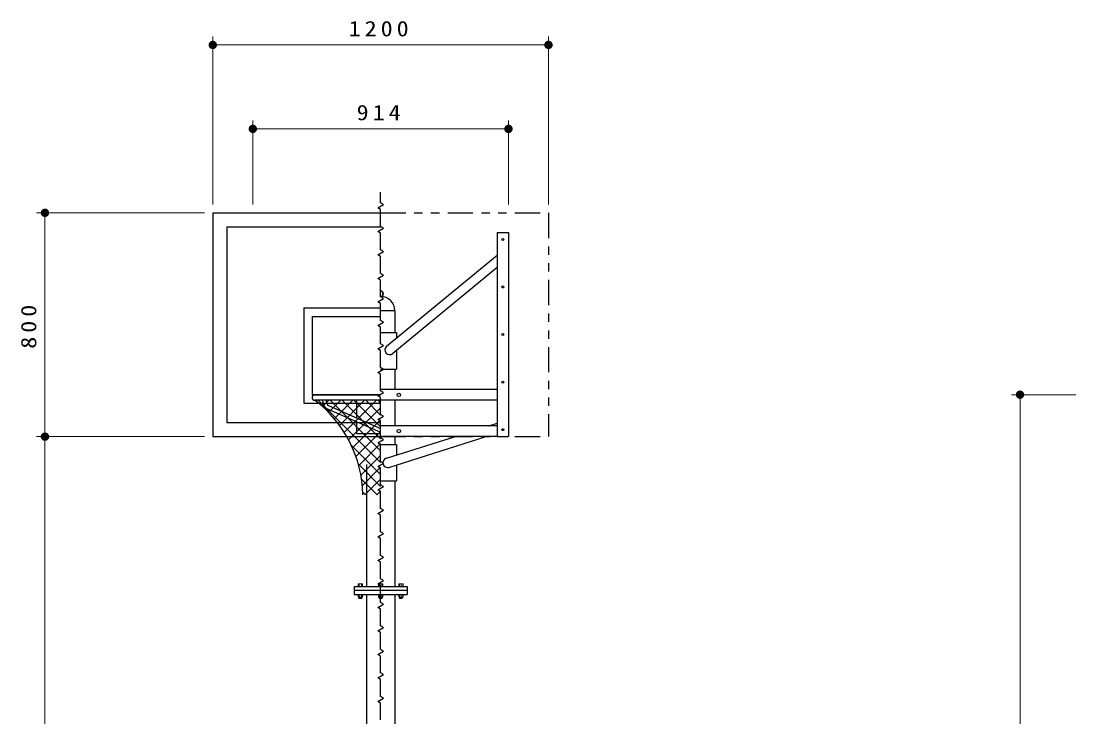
# Model space of a CAD drawing. Units: millimetres on the paper, scale 1:30. Extents: x -385 to 281, y 0 to 267.
# Drawn here: x 38.3 to 164, y 154 to 236.9 of the extents above; entities that cross this region are included whole.
import ezdxf

# ---------------------------------------------------------------- set-up
doc = ezdxf.new("R2010")
doc.units = ezdxf.units.MM
doc.linetypes.add('USER3', pattern=[8, 3, -1, 1, -1, 1, -1])
doc.layers.add('1_30', color=7, linetype='Continuous', lineweight=13)
doc.styles.add('ＭＳ ゴシック', font='')
doc.styles.get('ＭＳ ゴシック').set_extended_font_data('MS Gothic')

# ---------------------------------------------------------------- blocks, each defined once
blk = doc.blocks.new('filled_dot')
at = {"color": 0, "linetype": 'Continuous', "lineweight": -2, "const_width": 1.25}
blk.add_lwpolyline([(-0.625, 0, 1), (0.625, 0, 1)], format="xyb", close=True, dxfattribs=at)

msp = doc.modelspace()

# ---------------------------------------------------------------- linework, layer by layer
at = {"layer": '1_30'}
for p, q in [((61.153, 215.027), (61.153, 235.027)), ((101.153, 215.027), (101.153, 235.027)), ((61.153, 234.027), (101.153, 234.027)), ((65.919, 215.027), (65.919, 225.027)), ((96.386, 215.027), (96.386, 225.027)), ((65.919, 224.027), (96.386, 224.027)), ((60.153, 214.027), (40.153, 214.027)), ((41.153, 187.36), (41.153, 214.027)), ((163.994, 192.36), (156.339, 192.36)), ((157.339, 105.693), (157.339, 192.36)), ((60.153, 187.36), (40.153, 187.36)), ((41.153, 105.693), (41.153, 187.36)), ((78.478, 169.811), (78.478, 169.51)), ((78.928, 169.827), (78.544, 169.827)), ((78.611, 169.51), (78.611, 169.811)), ((78.861, 169.51), (78.861, 169.811)), ((78.994, 169.811), (78.994, 169.51)), ((80.894, 169.811), (80.894, 169.51)), ((81.344, 169.827), (80.961, 169.827)), ((81.028, 169.51), (81.028, 169.811)), ((81.278, 169.51), (81.278, 169.811)), ((81.411, 169.811), (81.411, 169.51)), ((83.311, 169.811), (83.311, 169.51)), ((83.761, 169.827), (83.378, 169.827)), ((83.444, 169.51), (83.444, 169.811)), ((83.694, 169.51), (83.694, 169.811)), ((83.828, 169.811), (83.828, 169.51)), ((78.478, 168.544), (78.478, 168.243)), ((78.611, 168.243), (78.611, 168.544)), ((78.861, 168.243), (78.861, 168.544)), ((78.994, 168.544), (78.994, 168.243)), ((80.894, 168.544), (80.894, 168.243)), ((81.028, 168.243), (81.028, 168.544)), ((81.278, 168.243), (81.278, 168.544)), ((81.411, 168.544), (81.411, 168.243)), ((83.311, 168.544), (83.311, 168.243)), ((83.444, 168.243), (83.444, 168.544)), ((83.694, 168.243), (83.694, 168.544)), ((83.828, 168.544), (83.828, 168.243)), ((78.928, 168.227), (78.544, 168.227)), ((78.57, 168.079), (78.57, 168.227)), ((78.886, 168.181), (78.586, 168.181)), ((78.886, 168.141), (78.586, 168.141)), ((78.886, 168.102), (78.586, 168.102)), ((78.886, 168.062), (78.586, 168.062)), ((78.903, 168.079), (78.903, 168.227)), ((81.344, 168.227), (80.961, 168.227)), ((80.986, 168.079), (80.986, 168.227)), ((81.303, 168.181), (81.003, 168.181)), ((81.303, 168.141), (81.003, 168.141)), ((81.303, 168.102), (81.003, 168.102)), ((81.303, 168.062), (81.003, 168.062)), ((81.319, 168.079), (81.319, 168.227)), ((83.761, 168.227), (83.378, 168.227)), ((83.403, 168.079), (83.403, 168.227)), ((83.719, 168.181), (83.419, 168.181)), ((83.719, 168.141), (83.419, 168.141)), ((83.719, 168.102), (83.419, 168.102)), ((83.719, 168.062), (83.419, 168.062)), ((83.736, 168.079), (83.736, 168.227))]:
    msp.add_line(p, q, dxfattribs=at)
at = {"layer": '1_30', "lineweight": 25}
for p, q in [((61.153, 214.027), (61.153, 187.36)), ((61.153, 214.027), (81.153, 214.027)), ((62.819, 212.36), (62.819, 189.027)), ((62.819, 212.36), (81.153, 212.36)), ((95.053, 211.693), (96.386, 211.693)), ((95.053, 211.693), (95.053, 187.36)), ((96.386, 211.693), (96.386, 187.36)), ((81.868, 198.134), (95.053, 208.975)), ((95.053, 207.507), (82.588, 197.259)), ((71.986, 202.693), (81.153, 202.693)), ((71.986, 202.693), (71.986, 191.36)), ((82.846, 202.36), (81.153, 202.36)), ((82.846, 202.36), (82.846, 199.75)), ((72.986, 201.693), (81.153, 201.693)), ((72.986, 201.693), (72.986, 192.36)), ((82.846, 201.125), (82.846, 199.75)), ((81.153, 199.75), (83.058, 199.75)), ((83.058, 199.75), (83.058, 199.112)), ((83.058, 197.645), (83.058, 195.416)), ((81.153, 195.416), (83.058, 195.416)), ((82.846, 195.416), (82.846, 192.96)), ((82.846, 195.416), (82.846, 192.96)), ((72.986, 192.36), (81.153, 192.36)), ((81.153, 192.36), (73.317, 192.36)), ((95.053, 192.96), (81.153, 192.96)), ((71.986, 191.36), (81.153, 191.36)), ((81.153, 191.693), (73.319, 191.693)), ((74.439, 190.984), (74.23, 191.693)), ((74.77, 191.274), (74.647, 191.693)), ((74.955, 191.064), (81.153, 188.323)), ((78.319, 189.576), (78.319, 191.693)), ((95.053, 191.693), (81.153, 191.693)), ((82.846, 191.693), (82.846, 188.66)), ((82.846, 191.693), (82.846, 188.792)), ((74.622, 190.774), (74.702, 190.693)), ((74.624, 190.773), (81.153, 187.886)), ((62.819, 189.027), (81.153, 189.027)), ((78.319, 187.693), (78.319, 189.139)), ((95.053, 188.66), (81.153, 188.66)), ((94.057, 188.66), (95.053, 188.976)), ((61.153, 187.36), (81.153, 187.36)), ((81.153, 187.693), (78.319, 187.693)), ((95.053, 187.393), (81.153, 187.393)), ((81.868, 184.801), (90.056, 187.393)), ((82.131, 183.698), (93.741, 187.393)), ((82.846, 187.393), (82.846, 186.416)), ((95.053, 187.36), (96.386, 187.36)), ((81.153, 186.416), (83.058, 186.416)), ((83.058, 186.416), (83.058, 185.178)), ((79.459, 184.027), (79.459, 169.493)), ((83.058, 183.993), (83.058, 182.083)), ((81.153, 182.083), (83.058, 182.083)), ((82.846, 182.083), (82.846, 169.493)), ((77.986, 169.493), (84.319, 169.493)), ((77.986, 169.493), (77.986, 168.56)), ((84.319, 169.027), (77.986, 169.027)), ((77.986, 168.56), (84.319, 168.56)), ((79.459, 168.56), (79.459, 75.693)), ((82.846, 168.56), (82.846, 75.693)), ((84.319, 169.493), (84.319, 168.56))]:
    msp.add_line(p, q, dxfattribs=at)
at = {"layer": '1_30', "color": 4, "linetype": 'USER3', "lineweight": 25}
for p, q in [((81.153, 214.027), (101.153, 214.027)), ((101.153, 214.027), (101.153, 187.36)), ((81.153, 187.36), (101.153, 187.36))]:
    msp.add_line(p, q, dxfattribs=at)
at = {"layer": '1_30', "color": 4, "lineweight": 25}
for p, q in [((73.469, 191.578), (73.584, 191.693)), ((73.728, 191.693), (81.153, 184.269)), ((74.238, 190.933), (74.998, 191.693)), ((74.958, 190.239), (76.412, 191.693)), ((75.143, 191.693), (81.153, 185.683)), ((75.629, 189.496), (77.826, 191.693)), ((76.252, 188.704), (79.241, 191.693)), ((76.557, 191.693), (81.153, 187.098)), ((76.823, 187.862), (80.655, 191.693)), ((77.971, 191.693), (81.153, 188.512)), ((79.385, 191.693), (81.153, 189.926)), ((80.8, 191.693), (81.153, 191.34)), ((77.342, 186.966), (81.153, 190.777)), ((77.805, 186.015), (81.153, 189.363)), ((78.208, 185.004), (81.153, 187.949)), ((77.646, 186.361), (81.153, 182.855)), ((78.545, 183.926), (81.153, 186.535)), ((78.806, 182.774), (81.153, 185.12)), ((78.498, 184.096), (81.153, 181.441)), ((78.98, 181.533), (81.153, 183.706)), ((78.887, 182.293), (80.754, 180.425)), ((79.286, 180.425), (81.153, 182.292)), ((79.035, 180.73), (79.34, 180.425)), ((80.7, 180.425), (81.153, 180.878))]:
    msp.add_line(p, q, dxfattribs=at)
at = {"layer": '1_30', "color": 20, "lineweight": 25}
msp.add_lwpolyline([(81.153, 153.611), (81.153, 155.611), (80.806, 155.811), (81.499, 156.211), (81.153, 156.411), (81.153, 158.411), (80.806, 158.611), (81.499, 159.011), (81.153, 159.211), (81.153, 161.211), (80.806, 161.411), (81.499, 161.811), (81.153, 162.011), (81.153, 164.011), (80.806, 164.211), (81.499, 164.611), (81.153, 164.811), (81.153, 166.811), (80.806, 167.011), (81.499, 167.411), (81.153, 167.611), (81.153, 169.611), (80.806, 169.811), (81.499, 170.211), (81.153, 170.411), (81.153, 172.411), (80.806, 172.611), (81.499, 173.011), (81.153, 173.211), (81.153, 175.211), (80.806, 175.411), (81.499, 175.811), (81.153, 176.011), (81.153, 178.011), (80.806, 178.211), (81.499, 178.611), (81.153, 178.811), (81.153, 180.811), (80.806, 181.011), (81.499, 181.411), (81.153, 181.611), (81.153, 183.611), (80.806, 183.811), (81.499, 184.211), (81.153, 184.411), (81.153, 186.411), (80.806, 186.611), (81.499, 187.011), (81.153, 187.211), (81.153, 189.211), (80.806, 189.411), (81.499, 189.811), (81.153, 190.011), (81.153, 192.011), (80.806, 192.211), (81.499, 192.611), (81.153, 192.811), (81.153, 194.811), (80.806, 195.011), (81.499, 195.411), (81.153, 195.611), (81.153, 197.611), (80.806, 197.811), (81.499, 198.211), (81.153, 198.411), (81.153, 200.411), (80.806, 200.611), (81.499, 201.011), (81.153, 201.211), (81.153, 203.211), (80.806, 203.411), (81.499, 203.811), (81.153, 204.011), (81.153, 206.011), (80.806, 206.211), (81.499, 206.611), (81.153, 206.811), (81.153, 208.811), (80.806, 209.011), (81.499, 209.411), (81.153, 209.611), (81.153, 211.611), (80.806, 211.811), (81.499, 212.211), (81.153, 212.411), (81.153, 214.411), (80.806, 214.611), (81.499, 215.011), (81.153, 215.211), (81.153, 216.486)], dxfattribs=at)
at = {"layer": '1_30', "lineweight": 25}
for centre, radius in [((95.719, 210.86), 0.117), ((95.719, 205.193), 0.117), ((95.719, 199.527), 0.117), ((95.719, 193.86), 0.117), ((83.319, 192.327), 0.2), ((83.319, 188.027), 0.2), ((95.719, 188.193), 0.117)]:
    msp.add_circle(centre, radius, dxfattribs=at)
for centre, radius, start, end in [((81.153, 204.387), 0.333, 270, 90), ((81.153, 204.387), 0.3, 270, 90), ((81.153, 202.36), 1.693, 0, 90), ((82.228, 197.696), 0.567, 129.4267, 309.4267), ((73.319, 192.027), 0.333, 90, 270), ((75.09, 191.369), 0.333, 196.39349, 246.14741), ((74.759, 191.078), 0.333, 196.39085, 246.14548), ((81.999, 184.25), 0.567, 103.43005, 283.43005)]:
    msp.add_arc(centre, radius, start, end, dxfattribs=at)
at = {"layer": '1_30', "color": 4, "lineweight": 25}
msp.add_arc((64.531, 180.14), 14.516, 1.12488, 52.74081, dxfattribs=at)
at = {"layer": '1_30'}
for centre, radius, start, end in [((78.544, 169.682), 0.145, 62.56955, 117.43044), ((78.736, 169.338), 0.488, 75.17105, 104.83035), ((78.928, 169.682), 0.145, 62.56955, 117.43044), ((80.961, 169.682), 0.145, 62.56955, 117.43044), ((81.153, 169.338), 0.488, 75.17105, 104.83034), ((81.344, 169.682), 0.145, 62.56955, 117.43044), ((83.378, 169.682), 0.145, 62.56955, 117.43044), ((83.569, 169.338), 0.488, 75.17105, 104.83034), ((83.761, 169.682), 0.145, 62.56955, 117.43044), ((78.544, 169.638), 0.145, 242.56953, 297.43045), ((78.544, 168.415), 0.145, 62.56955, 117.43044), ((78.736, 169.982), 0.488, 255.16963, 284.82893), ((78.736, 168.072), 0.488, 75.17105, 104.83035), ((78.928, 169.638), 0.145, 242.56953, 297.43043), ((78.928, 168.415), 0.145, 62.56953, 117.43045), ((80.961, 169.638), 0.145, 242.56953, 297.43045), ((80.961, 168.415), 0.145, 62.56955, 117.43044), ((81.153, 169.982), 0.488, 255.16965, 284.82893), ((81.153, 168.072), 0.488, 75.17105, 104.83034), ((81.344, 169.638), 0.145, 242.56955, 297.43043), ((81.344, 168.415), 0.145, 62.56955, 117.43045), ((83.378, 169.638), 0.145, 242.56955, 297.43043), ((83.378, 168.415), 0.145, 62.56955, 117.43045), ((83.569, 169.982), 0.488, 255.16965, 284.82893), ((83.569, 168.072), 0.488, 75.17105, 104.83034), ((83.761, 169.638), 0.145, 242.56953, 297.43045), ((83.761, 168.415), 0.145, 62.56953, 117.43045), ((78.544, 168.372), 0.145, 242.56955, 297.43043), ((78.586, 168.197), 0.0167, 179.99999, 270), ((78.586, 168.158), 0.0167, 179.99999, 270), ((78.586, 168.118), 0.0167, 179.99999, 270), ((78.586, 168.079), 0.0167, 179.99999, 270), ((78.736, 168.715), 0.488, 255.16963, 284.82893), ((78.928, 168.372), 0.145, 242.56955, 297.43043), ((78.886, 168.197), 0.0167, 269.99998, 0), ((78.886, 168.158), 0.0167, 269.99998, 0), ((78.886, 168.118), 0.0167, 269.99998, 0), ((78.886, 168.079), 0.0167, 269.99998, 0), ((80.961, 168.372), 0.145, 242.56955, 297.43043), ((81.003, 168.197), 0.0167, 179.99999, 270), ((81.003, 168.158), 0.0167, 179.99999, 270), ((81.003, 168.118), 0.0167, 179.99999, 270), ((81.003, 168.079), 0.0167, 179.99999, 270), ((81.153, 168.715), 0.488, 255.16965, 284.82893), ((81.344, 168.372), 0.145, 242.56953, 297.43043), ((81.303, 168.197), 0.0167, 269.99998, 0), ((81.303, 168.158), 0.0167, 269.99998, 0), ((81.303, 168.118), 0.0167, 269.99998, 0), ((81.303, 168.079), 0.0167, 269.99998, 0), ((83.378, 168.372), 0.145, 242.56953, 297.43043), ((83.419, 168.197), 0.0167, 179.99999, 270), ((83.419, 168.158), 0.0167, 179.99999, 270), ((83.419, 168.118), 0.0167, 179.99999, 270), ((83.419, 168.079), 0.0167, 179.99999, 270), ((83.569, 168.715), 0.488, 255.16965, 284.82893), ((83.761, 168.372), 0.145, 242.56955, 297.43045), ((83.719, 168.197), 0.0167, 269.99998, 0), ((83.719, 168.158), 0.0167, 269.99998, 0), ((83.719, 168.118), 0.0167, 269.99998, 0), ((83.719, 168.079), 0.0167, 269.99998, 0)]:
    msp.add_arc(centre, radius, start, end, dxfattribs=at)

# ---------------------------------------------------------------- block references
at = {"layer": '1_30', "xscale": 0.4, "yscale": 0.4}
for p in [(61.153, 234.027), (65.919, 224.027)]:
    msp.add_blockref('filled_dot', p, dxfattribs=at)
for p, rotation in [((101.153, 234.027), 180), ((96.386, 224.027), 180), ((41.153, 214.027), 270), ((157.339, 192.36), 270), ((41.153, 187.36), 90), ((41.153, 187.36), 270)]:
    msp.add_blockref('filled_dot', p, dxfattribs=dict(at, rotation=rotation))

# ---------------------------------------------------------------- texts
at = {"layer": '1_30', "char_height": 1.833, "attachment_point": 8, "style": 'ＭＳ ゴシック'}
for s, insert in [('\\T1.33;\\W1.15;1200', (81.153, 235.027)), ('\\T1.33;\\W1.15;914', (81.153, 225.027))]:
    msp.add_mtext(s, dxfattribs=dict(at, insert=insert))
at = {"layer": '1_30', "insert": (40.153, 200.693), "char_height": 1.833, "attachment_point": 8, "rotation": 90, "style": 'ＭＳ ゴシック'}
msp.add_mtext('\\T1.33;\\W1.15;800', dxfattribs=at)

doc.saveas('drawing.dxf')
